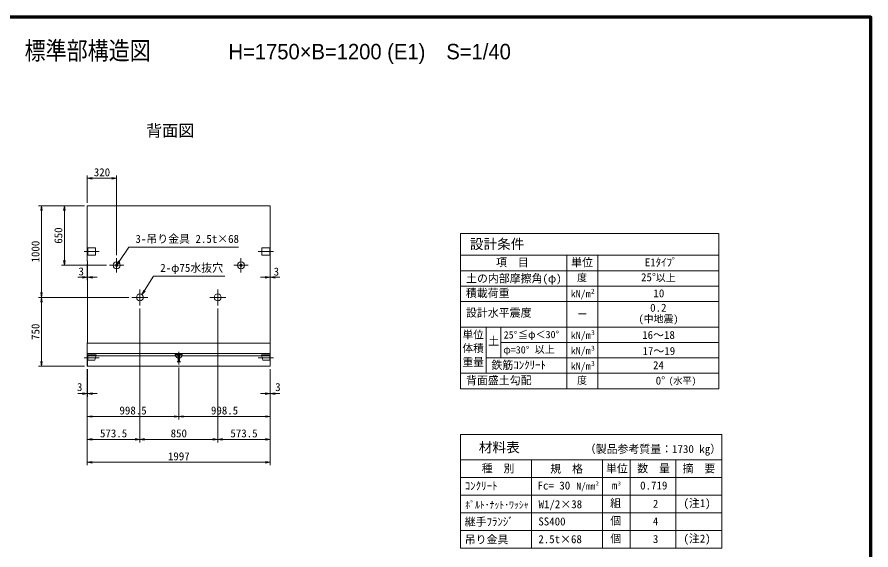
# Model space of a CAD drawing. Units: millimetres at full size, sheet at 1:40. Extents: x 108088 to 123888, y 10657 to 21690.
# Drawn here: x 114569 to 123888, y 15874 to 21690 of the extents above; entities that cross this region are included whole.
import ezdxf
from ezdxf.enums import TextEntityAlignment as Align

# ---------------------------------------------------------------- set-up
doc = ezdxf.new("R2010")
doc.units = ezdxf.units.MM
doc.header["$LTSCALE"] = 40
doc.linetypes.add('CHAIN', pattern=[18.5, 12, -1.5, 3.5, -1.5])
doc.linetypes.add('DASHED', pattern=[7.5, 6, -1.5])
for name, color, linetype, lineweight in [('01図枠', 1, 'Continuous', 70), ('中心', 6, 'CHAIN', 9), ('外形線', 7, 'Continuous', 13), ('寸法', 2, 'Continuous', 9), ('細線', 4, 'Continuous', 9)]:
    doc.layers.add(name, color=color, linetype=linetype, lineweight=lineweight)
doc.layers.add('文字', color=7, linetype='Continuous')
doc.styles.add('ＭＳ ゴシック', font='')
doc.styles.add('ＭＳ Ｐゴシック', font='')
doc.styles.get('ＭＳ ゴシック').set_extended_font_data('MS Gothic')
doc.styles.get('ＭＳ Ｐゴシック').set_extended_font_data('MS PGothic')

# ---------------------------------------------------------------- blocks, each defined once
blk = doc.blocks.new('open_arrow')
at = {"color": 0, "linetype": 'Continuous', "lineweight": -2}
blk.add_lwpolyline([(7.5, 1.25), (0, 0), (7.5, -1.25)], dxfattribs=at)

msp = doc.modelspace()

# ---------------------------------------------------------------- linework, layer by layer
at = {"layer": '01図枠'}
msp.add_lwpolyline([(108087.54, 10809.99), (123887.54, 10809.99), (123887.54, 21689.99), (108087.54, 21689.99)], close=True, dxfattribs=at)
at = {"layer": '中心'}
for p, q in [((115466.14, 19130.48), (115301.14, 19130.48)), ((117201.14, 19130.48), (117366.14, 19130.48)), ((115655.14, 19058.98), (115655.14, 18901.98)), ((117012.14, 19058.98), (117012.14, 18901.98)), ((115733.64, 18980.48), (115576.64, 18980.48)), ((116933.64, 18980.48), (117090.64, 18980.48)), ((115908.64, 18542.98), (115908.64, 18717.98)), ((116758.64, 18542.98), (116758.64, 18717.98)), ((115821.14, 18630.48), (115996.14, 18630.48)), ((116671.14, 18630.48), (116846.14, 18630.48)), ((116333.64, 18036.7), (116333.64, 17897.7)), ((115466.14, 17970.33), (115301.14, 17970.33)), ((117201.14, 17970.33), (117366.14, 17970.33))]:
    msp.add_line(p, q, dxfattribs=at)
at = {"layer": '外形線'}
for p, q in [((115335.14, 19630.48), (117332.14, 19630.48)), ((115335.14, 19030.48), (115335.14, 19630.48)), ((117332.14, 19030.48), (117332.14, 19630.48)), ((115335.14, 19030.48), (115338.14, 19027.48)), ((115338.14, 18133.48), (115338.14, 19027.48)), ((117332.14, 19030.48), (117329.14, 19027.48)), ((117329.14, 18133.48), (117329.14, 19027.48)), ((115335.14, 18130.48), (115338.14, 18133.48)), ((115335.14, 18130.48), (115335.14, 17880.48)), ((117332.14, 18130.48), (117329.14, 18133.48)), ((117332.14, 18130.48), (117332.14, 17880.48)), ((117332.14, 17991.83), (115335.14, 17991.83)), ((115335.14, 17880.48), (117332.14, 17880.48))]:
    msp.add_line(p, q, dxfattribs=at)
for centre in [(115908.64, 18630.48), (116758.64, 18630.48)]:
    msp.add_circle(centre, 37.5, dxfattribs=at)
at = {"layer": '寸法'}
for p, q in [((115335.14, 19662.48), (115335.14, 19962.48)), ((115655.14, 19090.98), (115655.14, 19962.48)), ((115655.14, 19930.48), (115335.14, 19930.48)), ((115303.14, 19630.48), (114803.14, 19630.48)), ((114835.14, 18630.48), (114835.14, 19630.48)), ((115303.14, 19630.48), (115053.14, 19630.48)), ((115085.14, 19630.48), (115085.14, 18980.48)), ((115544.64, 18980.48), (115053.14, 18980.48)), ((115335.14, 18998.48), (115335.14, 18818.06)), ((115338.14, 18995.48), (115338.14, 18818.06)), ((117329.14, 18995.48), (117329.14, 18818.06)), ((117332.14, 18998.48), (117332.14, 18818.06)), ((115231.14, 18850.06), (115442.14, 18850.06)), ((117436.14, 18850.06), (117225.14, 18850.06)), ((115789.14, 18630.48), (114803.14, 18630.48)), ((115789.14, 18630.48), (114803.14, 18630.48)), ((114835.14, 17880.48), (114835.14, 18630.48)), ((115908.64, 18510.98), (115908.64, 17048.48)), ((115908.64, 18510.98), (115908.64, 17048.48)), ((116758.64, 18510.98), (116758.64, 17048.48)), ((116758.64, 18510.98), (116758.64, 17048.48)), ((115303.14, 17880.48), (114803.14, 17880.48)), ((115335.14, 17848.48), (115335.14, 16798.48)), ((115335.14, 17848.48), (115335.14, 17048.48)), ((115335.14, 17848.48), (115335.14, 17298.48)), ((115335.14, 17848.48), (115335.14, 17548.48)), ((115338.14, 17848.48), (115338.14, 17548.48)), ((116333.64, 17865.7), (116333.64, 17298.48)), ((116333.64, 17865.7), (116333.64, 17298.48)), ((117329.14, 17848.48), (117329.14, 17548.48)), ((117332.14, 17848.48), (117332.14, 16798.48)), ((117332.14, 17848.48), (117332.14, 17048.48)), ((117332.14, 17848.48), (117332.14, 17298.48)), ((117332.14, 17848.48), (117332.14, 17548.48)), ((115442.14, 17580.48), (115231.14, 17580.48)), ((117225.14, 17580.48), (117436.14, 17580.48)), ((115335.14, 17330.48), (116333.64, 17330.48)), ((116333.64, 17330.48), (117332.14, 17330.48)), ((115335.14, 17080.48), (115908.64, 17080.48)), ((115908.64, 17080.48), (116758.64, 17080.48)), ((116758.64, 17080.48), (117332.14, 17080.48)), ((115335.14, 16830.48), (117332.14, 16830.48))]:
    msp.add_line(p, q, dxfattribs=at)
at = {"layer": '寸法', "color": 3}
for p, q in [((119408.66, 17802.01), (119408.66, 19329.39)), ((119408.66, 19329.39), (122228.66, 19329.39)), ((122228.66, 17634.01), (122228.66, 19329.39)), ((119408.66, 17634.01), (119408.66, 19090.01)), ((119408.66, 19090.01), (122228.66, 19090.01)), ((120568.66, 17634.01), (120568.66, 19090.01)), ((120908.66, 17634.01), (120908.66, 19090.01)), ((119408.66, 18922.01), (122228.66, 18922.01)), ((119408.66, 18754.01), (122228.66, 18754.01)), ((119408.66, 18586.01), (122228.66, 18586.01)), ((119408.66, 18306.01), (122228.66, 18306.01)), ((119688.66, 17802.01), (119688.66, 18306.01)), ((119848.66, 17970.01), (119848.66, 18306.01)), ((119848.66, 18138.01), (122228.66, 18138.01)), ((119688.66, 17970.01), (122228.66, 17970.01)), ((119408.66, 17802.01), (122228.66, 17802.01)), ((119408.66, 17634.01), (122228.66, 17634.01)), ((119408.66, 15891.75), (119408.66, 17134.01)), ((119408.66, 17134.01), (122258.66, 17134.01)), ((122258.66, 15891.75), (122258.66, 17134.01)), ((119408.66, 16858.63), (122258.66, 16858.63)), ((120183.66, 15891.75), (120183.66, 16858.63)), ((120958.66, 15891.75), (120958.66, 16858.63)), ((121258.66, 15891.75), (121258.66, 16858.63)), ((121258.66, 16085.13), (121258.66, 16858.63)), ((121758.66, 15891.75), (121758.66, 16858.63)), ((119408.66, 16665.26), (122258.66, 16665.26)), ((119408.66, 16471.88), (122258.66, 16471.88)), ((119408.66, 16278.51), (122258.66, 16278.51)), ((119408.66, 16085.13), (122258.66, 16085.13)), ((119408.66, 15891.75), (122258.66, 15891.75))]:
    msp.add_line(p, q, dxfattribs=at)
at = {"layer": '寸法', "color": 3, "linetype": 'DASHED'}
for p, q in [((116295.14, 18006.7), (116372.14, 18006.7)), ((116321.14, 17995.7), (116346.14, 17995.7)), ((116321.14, 17987.36), (116321.14, 17995.7)), ((116346.14, 17987.36), (116321.14, 17987.36)), ((116326.64, 17987.36), (116326.64, 17935.36)), ((116340.64, 17987.36), (116340.64, 17935.36)), ((116346.14, 17995.7), (116346.14, 17987.36)), ((116316.14, 17927.7), (116326.64, 17935.36)), ((116351.14, 17927.7), (116316.14, 17927.7)), ((116326.64, 17935.36), (116340.64, 17935.36)), ((116340.64, 17935.36), (116351.14, 17927.7))]:
    msp.add_line(p, q, dxfattribs=at)
at = {"layer": '寸法'}
for points in [[(115655.14, 18980.48), (115684.09, 19023.67), (115788.47, 19179.42), (116985.01, 19179.42)], [(115930.22, 18661.15), (115958.22, 18704.96), (116059.23, 18862.98), (116836.88, 18862.98)]]:
    msp.add_lwpolyline(points, dxfattribs=at)
at = {"layer": '寸法', "color": 3}
for centre, radius in [((115655.14, 18980.48), 38.5), ((117012.14, 18980.48), 38.5), ((115655.14, 18980.48), 12.5), ((117012.14, 18980.48), 12.5)]:
    msp.add_circle(centre, radius, dxfattribs=at)
at = {"layer": '寸法', "color": 3, "linetype": 'DASHED'}
msp.add_arc((116333.64, 18006.7), 38.5, 180, 0, dxfattribs=at)
at = {"layer": '細線'}
for p, q in [((115341.14, 19090.48), (115341.14, 19170.48)), ((115426.14, 19170.48), (115341.14, 19170.48)), ((115426.14, 19090.48), (115426.14, 19170.48)), ((117241.14, 19090.48), (117241.14, 19170.48)), ((117241.14, 19170.48), (117326.14, 19170.48)), ((117326.14, 19090.48), (117326.14, 19170.48)), ((115426.14, 19090.48), (115341.14, 19090.48)), ((117241.14, 19090.48), (117326.14, 19090.48)), ((115335.14, 18130.48), (117332.14, 18130.48)), ((117332.14, 18017.51), (115335.14, 18017.51)), ((115338.14, 17880.48), (115338.14, 17991.83)), ((117329.14, 17880.48), (117329.14, 17991.83))]:
    msp.add_line(p, q, dxfattribs=at)
at = {"layer": '細線', "linetype": 'DASHED'}
for p, q in [((115341.14, 17945.33), (115341.14, 18005.33)), ((115341.14, 18005.33), (115432.14, 18005.33)), ((115417.14, 17945.33), (115432.14, 18005.33)), ((117250.14, 17945.33), (117235.14, 18005.33)), ((117326.14, 18005.33), (117235.14, 18005.33)), ((117326.14, 17945.33), (117326.14, 18005.33)), ((115341.14, 17945.33), (115417.14, 17945.33)), ((117326.14, 17945.33), (117250.14, 17945.33))]:
    msp.add_line(p, q, dxfattribs=at)

# ---------------------------------------------------------------- block references
at = {"layer": '寸法', "xscale": 6.93, "yscale": 6.93}
for p in [(115335.14, 19930.48), (115338.14, 18850.06), (117332.14, 18850.06), (115338.14, 17580.48), (117332.14, 17580.48), (115335.14, 17330.48), (116333.64, 17330.48), (115335.14, 17080.48), (115908.64, 17080.48), (116758.64, 17080.48), (115335.14, 16830.48)]:
    msp.add_blockref('open_arrow', p, dxfattribs=at)
for p, rotation in [((115655.14, 19930.48), 180), ((114835.14, 19630.48), 270), ((115085.14, 19630.48), 270), ((115085.14, 18980.48), 90), ((115655.14, 18980.48), 56.2), ((115335.14, 18850.06), 180), ((117329.14, 18850.06), 180), ((114835.14, 18630.48), 90), ((115930.22, 18661.15), 57.4), ((114835.14, 18630.48), 270), ((114835.14, 17880.48), 90), ((115335.14, 17580.48), 180), ((117329.14, 17580.48), 180), ((116333.64, 17330.48), 180), ((117332.14, 17330.48), 180), ((115908.64, 17080.48), 180), ((116758.64, 17080.48), 180), ((117332.14, 17080.48), 180), ((117332.14, 16830.48), 180)]:
    msp.add_blockref('open_arrow', p, dxfattribs=dict(at, rotation=rotation))

# ---------------------------------------------------------------- texts
at = {"layer": '寸法', "style": 'ＭＳ ゴシック'}
for s, p in [('320', (115495.14, 19996.48)), ('3', (115268.37, 18914.07)), ('3', (117398.92, 18912.58)), ('3', (115251.93, 17652.05)), ('3', (117415.35, 17652.05)), ('998.5', (115834.39, 17396.48)), ('998.5', (116832.89, 17396.48)), ('573.5', (115621.89, 17146.48)), ('850', (116333.64, 17146.48)), ('573.5', (117045.39, 17146.48)), ('1997', (116333.64, 16896.48))]:
    msp.add_text(s, height=87.35, dxfattribs=at).set_placement(p, align=Align.MIDDLE_CENTER)
for s, p in [('650', (115019.14, 19305.48)), ('1000', (114769.14, 19130.48)), ('750', (114769.14, 18255.48))]:
    msp.add_text(s, height=87.35, rotation=90, dxfattribs=at).set_placement(p, align=Align.MIDDLE_CENTER)
for s, p in [('3-吊り金具 2.5t×68', (115860.47, 19199.42)), ('2-φ75水抜穴', (116131.23, 18882.98))]:
    msp.add_text(s, height=87.35, dxfattribs=at).set_placement(p, align=Align.BOTTOM_LEFT)
at = {"layer": '寸法', "color": 3, "style": 'ＭＳ ゴシック'}
for s, height, p in [('設計条件', 109.2, (119509.63, 19125.26)), ('項\u3000目', 87.35, (119796.05, 18943.25)), ('単位', 87.35, (120615.25, 18943.25)), ('E1ﾀｲﾌﾟ', 87.35, (121419.33, 18943.25)), ('土の内部摩擦角(φ)', 87.35, (119468.98, 18767.38)), ('度', 79.75, (120680.45, 18782.32)), ('25°', 87.35, (121378.49, 18780.87)), ('以上', 79.75, (121539.48, 18782.32)), ('積載荷重', 87.35, (119467.08, 18607.38)), ('kN/m', 79.75, (120611.51, 18606.57)), ('2', 52.22, (120832.66, 18657.04)), ('10', 87.35, (121513.81, 18605.41)), ('0.2', 87.35, (121478.04, 18448.02)), ('設計水平震度', 87.35, (119467.94, 18393.07)), ('ー', 79.75, (120683.44, 18383.04)), ('(中地震)', 79.75, (121351.88, 18331.99)), ('≦φ＜30°', 79.75, (120037.12, 18161.75)), ('3', 52.22, (120833.08, 18203.47)), ('土', 87.35, (119710.97, 18083.43)), ('25°', 79.75, (119879.42, 18157.73)), ('kN/m', 79.75, (120611.94, 18153)), ('16～18', 87.35, (121390.87, 18150.62)), ('φ=30°', 79.75, (119874.93, 17994.63)), ('以上', 79.75, (120218.56, 17998.32)), ('kN/m', 79.75, (120611.94, 17985)), ('3', 52.22, (120833.08, 18035.47)), ('17～19', 87.35, (121394.24, 17975.31)), ('鉄筋ｺﾝｸﾘｰﾄ', 87.35, (119745.68, 17821.93)), ('kN/m', 79.75, (120611.94, 17817)), ('3', 52.22, (120833.08, 17867.47)), ('24', 87.35, (121509.14, 17820.46)), ('背面盛土勾配', 87.35, (119468.66, 17655.25)), ('度', 79.75, (120680.45, 17662.32)), ('0°', 87.35, (121538.56, 17652.27)), ('(水平)', 72.16, (121680.89, 17663.78)), ('材料表', 109.2, (119607.53, 16906.76)), ('種\u3000別', 87.35, (119638.94, 16693.92)), ('規\u3000格', 87.35, (120387.09, 16689.78)), ('単位', 87.35, (120996.29, 16692.98)), ('数\u3000量', 87.35, (121336.69, 16693.72)), ('摘\u3000要', 87.35, (121831.68, 16693.33)), ('ｺﾝｸﾘｰﾄ', 87.35, (119454.31, 16503.36)), ('Fc= 30', 87.35, (120249.08, 16507.19)), ('N/mm', 75.95, (120672.83, 16509.37)), ('2', 43.67, (120884.39, 16566.61)), ('m', 87.35, (121059.24, 16508.35)), ('3', 43.67, (121124.63, 16565.06)), ('ﾎﾞﾙﾄ･ﾅｯﾄ･ﾜｯｼｬ', 75.95, (119460.14, 16304.64)), ('W1/2×38', 87.35, (120259.85, 16303.28)), ('組', 87.35, (121041.34, 16314.97)), ('(注1)', 87.35, (121841.34, 16314.97)), ('継手ﾌﾗﾝｼﾞ', 87.35, (119454.09, 16111.38)), ('SS400', 87.35, (120257.64, 16115.17)), ('個 ', 87.35, (121042.67, 16121.6)), ('吊り金具', 87.35, (119454.09, 15918.01)), ('2.5t×68', 87.35, (120257.64, 15921.79)), ('個 ', 87.35, (121042.67, 15928.22)), ('(注2)', 87.35, (121841.34, 15928.22))]:
    msp.add_text(s, height=height, dxfattribs=at).set_placement(p, align=Align.BOTTOM_LEFT)
for s, p in [('単位', (119429.8, 18266.42)), ('体積', (119429.8, 18116.78)), ('重量', (119429.8, 17967.14))]:
    msp.add_text(s, height=85.24, dxfattribs=at).set_placement(p, align=Align.TOP_LEFT)
for s, p in [('（製品参考質量：1730 kg）', (122252.61, 16905.65)), ('0.719', (121665.9, 16507.67)), ('2', (121567.37, 16307.95)), ('4', (121567.11, 16116.95)), ('3', (121567.11, 15923.57))]:
    msp.add_text(s, height=87.35, dxfattribs=at).set_placement(p, align=Align.BOTTOM_RIGHT)
at = {"layer": '文字', "style": 'ＭＳ Ｐゴシック', "width": 0.85}
msp.add_text(' KLウォール3型（Eタイプ）標準部構造図\u3000\u3000\u3000\u3000\u3000\u3000\u3000\u3000\u3000\u3000\u3000\u3000\u3000\u3000 \u3000\u3000\u3000\u3000', height=197.9, dxfattribs=at).set_placement((115987.54, 21165.77), align=Align.BOTTOM_CENTER)
at = {"layer": '文字', "style": 'ＭＳ Ｐゴシック'}
msp.add_text('H=1750×B=1200 (E1)\u3000S=1/40', height=168.3, dxfattribs=at).set_placement((116875.94, 21178.44), align=Align.BOTTOM_LEFT)
msp.add_text(' 背面図 ', height=128.7, dxfattribs=at).set_placement((116239.73, 20347.73), align=Align.BOTTOM_CENTER)

doc.saveas('drawing.dxf')
